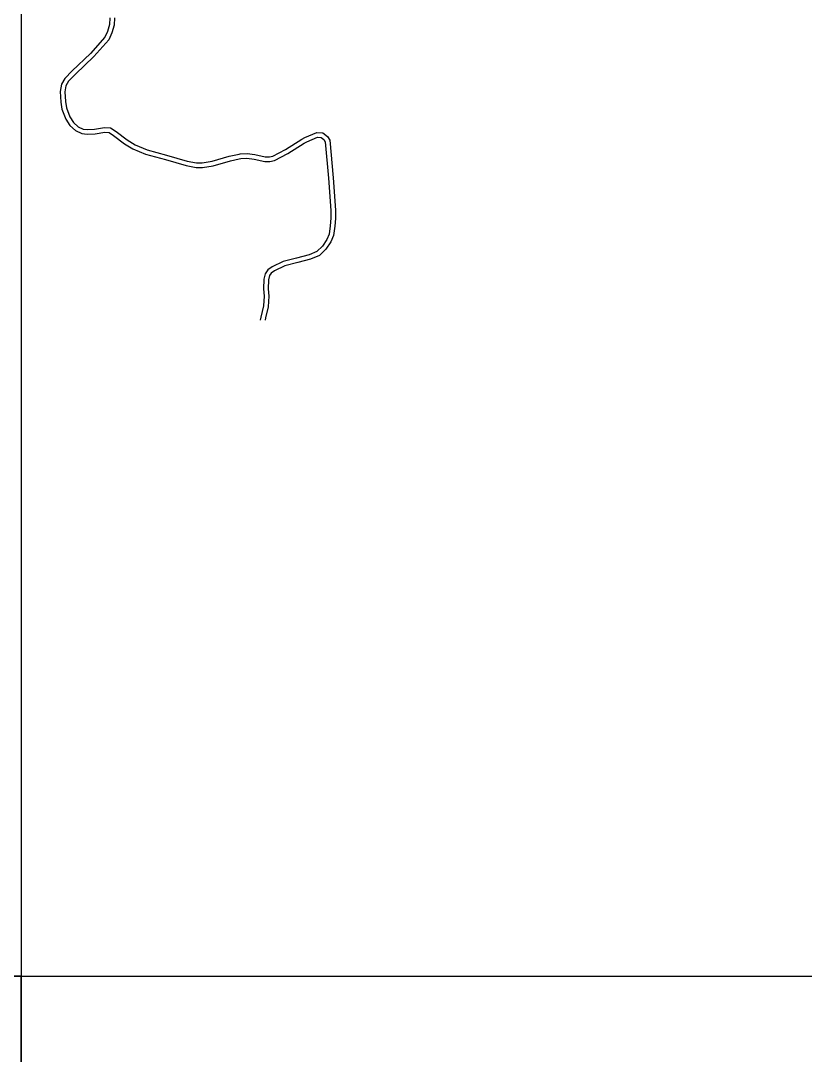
# Model space of a CAD drawing. Header units: metres. Extents: x -4000 to -800, y -99000 to -96000.
# Drawn here: x -3200 to -2778, y -98443 to -97885 of the extents above; entities that cross this region are included whole.
import ezdxf

# ---------------------------------------------------------------- set-up
doc = ezdxf.new("R2010")
doc.units = ezdxf.units.M
doc.header["$LTSCALE"] = 2.5
doc.layers.add('図郭', color=7, linetype='Continuous')
doc.layers.add('道路', color=7, linetype='Continuous')

msp = doc.modelspace()

# ---------------------------------------------------------------- linework, layer by layer
at = {"layer": '図郭'}
for points in [[(-4000, -97800), (-3200, -97800), (-3200, -98400), (-4000, -98400)], [(-3200, -98400), (-2400, -98400), (-2400, -97800), (-3200, -97800)], [(-4000, -98400), (-3200, -98400), (-3200, -99000), (-4000, -99000)], [(-3200, -98400), (-2400, -98400), (-2400, -99000), (-3200, -99000)]]:
    msp.add_lwpolyline(points, close=True, dxfattribs=at)
at = {"layer": '道路'}
for points in [[(-3152.36, -97883.65), (-3152.54, -97887.16), (-3153.56, -97890.87), (-3154.97, -97894.01), (-3162.79, -97902.72), (-3172.62, -97912.17), (-3176.49, -97916.18), (-3178.28, -97919.23), (-3179.11, -97923.22), (-3178.71, -97929.01), (-3178.12, -97932.71), (-3176.01, -97938.12), (-3173.81, -97941.62), (-3170.76, -97944.36), (-3167.43, -97945.96), (-3164.48, -97946.23), (-3160.21, -97946.02), (-3155.02, -97945.12), (-3152.74, -97945.3), (-3150.26, -97946.9), (-3144.36, -97951.43), (-3139.88, -97954.17), (-3133.01, -97957.11), (-3122.37, -97959.91), (-3111.15, -97963.18), (-3105.83, -97964.2), (-3102.42, -97964.28), (-3096.63, -97963.3), (-3087.34, -97960.6), (-3082.59, -97959.58), (-3081.77, -97959.41), (-3078.44, -97959.11), (-3074.57, -97959.66), (-3068.87, -97960.96), (-3066.02, -97961.04), (-3063.65, -97960.37), (-3056.36, -97956.72), (-3047.55, -97951.17), (-3046.13, -97950.38), (-3040.41, -97947.84), (-3038.51, -97948.02), (-3036.99, -97949.16), (-3036.22, -97950.39), (-3034.51, -97969.88), (-3033.29, -97987.35), (-3033.18, -97991.53), (-3033.58, -97995.57), (-3034.23, -98000.22), (-3035.45, -98003.08), (-3037.8, -98006.6), (-3040.83, -98009.47), (-3045, -98011.29), (-3051.73, -98013.03), (-3058.89, -98014.92), (-3064.86, -98017.71), (-3067.13, -98019.43), (-3068.54, -98021.43), (-3069.29, -98024.47), (-3069.45, -98029.6), (-3069.17, -98033.6), (-3069.5, -98038.82), (-3070.99, -98044.81), (-3071.23, -98046.55)], [(-3149.85, -97883.49), (-3150.05, -97887.56), (-3151.2, -97891.72), (-3152.85, -97895.39), (-3160.99, -97904.46), (-3170.85, -97913.94), (-3174.49, -97917.7), (-3175.92, -97920.14), (-3176.6, -97923.39), (-3176.22, -97928.73), (-3175.69, -97932.06), (-3173.77, -97936.99), (-3171.88, -97940), (-3169.35, -97942.26), (-3166.75, -97943.52), (-3164.43, -97943.73), (-3160.49, -97943.54), (-3155.14, -97942.6), (-3151.91, -97942.86), (-3148.82, -97944.86), (-3142.94, -97949.37), (-3138.74, -97951.94), (-3132.2, -97954.74), (-3121.7, -97957.5), (-3110.57, -97960.75), (-3105.57, -97961.71), (-3102.59, -97961.77), (-3097.19, -97960.86), (-3087.95, -97958.17), (-3082.59, -97957.03), (-3082.14, -97956.93), (-3078.38, -97956.59), (-3074.11, -97957.2), (-3068.55, -97958.47), (-3066.33, -97958.53), (-3064.56, -97958.03), (-3057.58, -97954.54), (-3048.83, -97949.02), (-3047.24, -97948.14), (-3040.82, -97945.29), (-3037.58, -97945.6), (-3035.11, -97947.43), (-3033.78, -97949.57), (-3032.02, -97969.71), (-3030.8, -97987.23), (-3030.68, -97991.62), (-3031.1, -97995.87), (-3031.8, -98000.9), (-3033.24, -98004.27), (-3035.88, -98008.23), (-3039.43, -98011.58), (-3044.18, -98013.66), (-3051.1, -98015.45), (-3058.04, -98017.28), (-3063.56, -98019.86), (-3065.31, -98021.18), (-3066.22, -98022.48), (-3066.8, -98024.81), (-3066.95, -98029.55), (-3066.66, -98033.59), (-3067.02, -98039.2), (-3068.53, -98045.28), (-3068.71, -98046.55)]]:
    msp.add_lwpolyline(points, dxfattribs=at)

doc.saveas('drawing.dxf')
